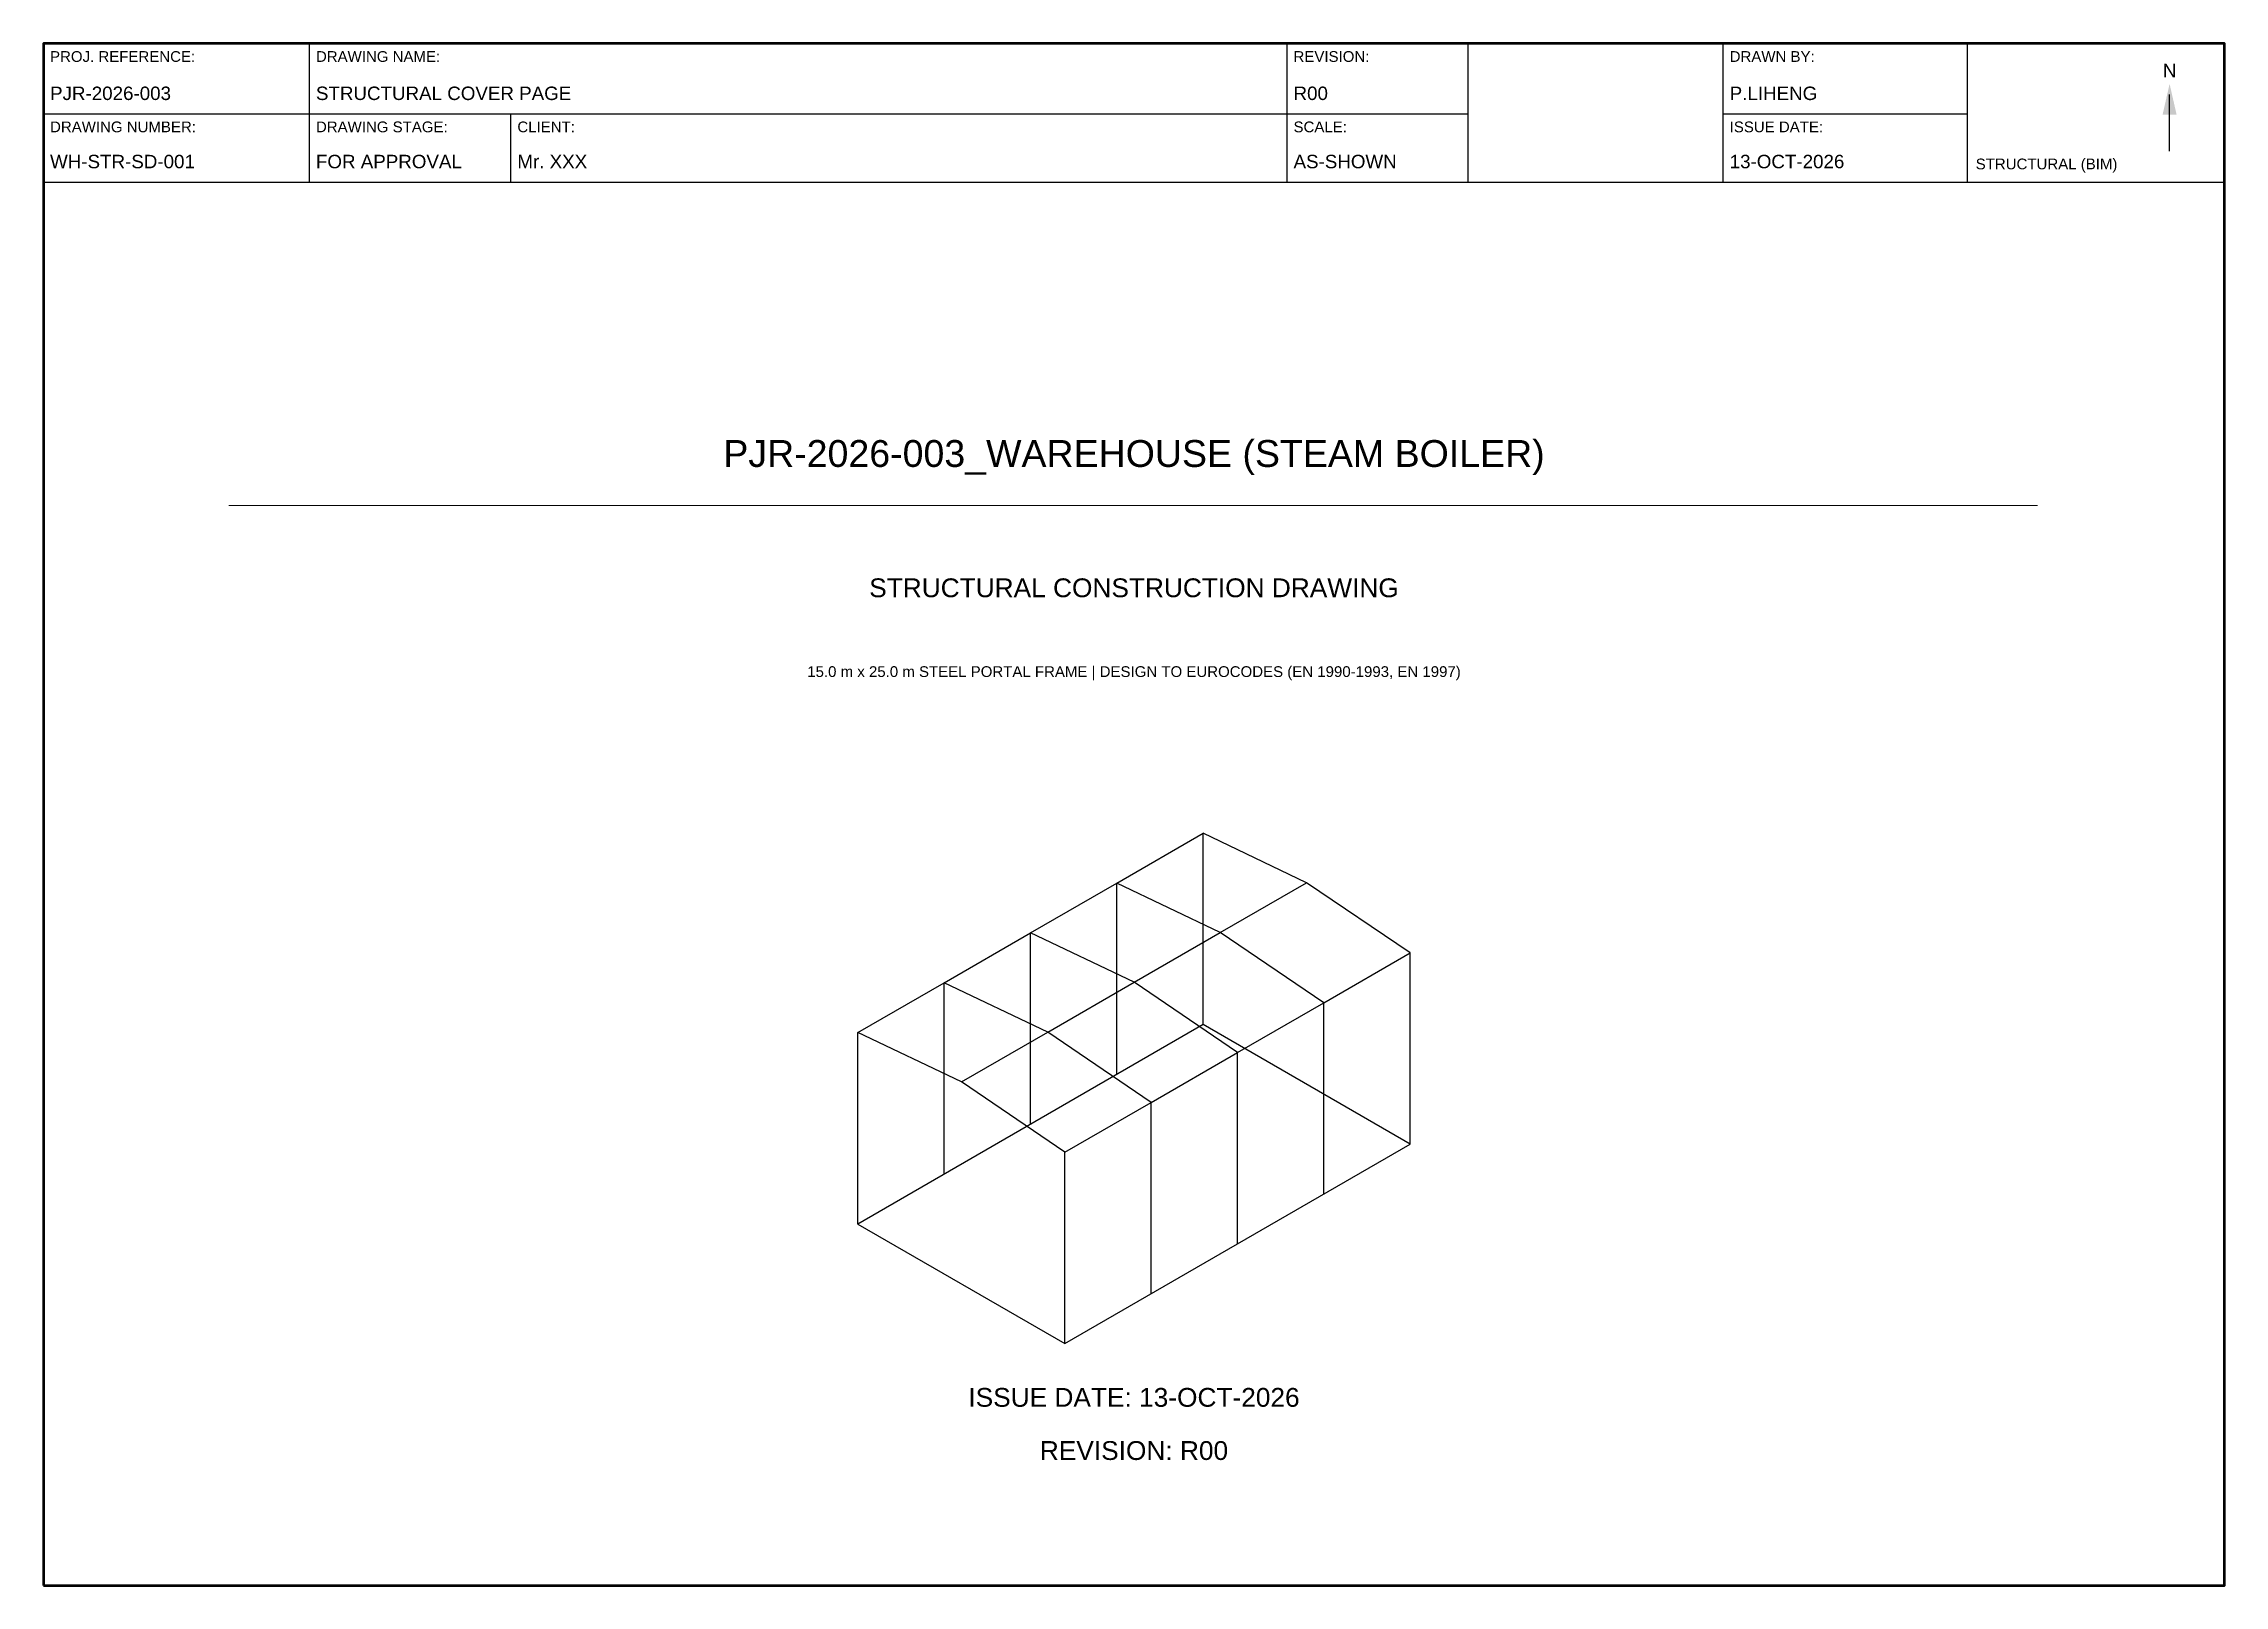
# Model space of a CAD drawing. Header units: millimetres. Extents: x 7 to 413, y 5 to 292.
import ezdxf
from ezdxf.enums import TextEntityAlignment as Align

# ---------------------------------------------------------------- set-up
doc = ezdxf.new("R2010")
doc.units = ezdxf.units.MM
for name, color, linetype, lineweight in [('S-ANNO-LEADER', 7, 'CONTINUOUS', 18), ('S-ANNO-TEXT', 7, 'CONTINUOUS', 18), ('S-TBLK-BORDER', 7, 'CONTINUOUS', 50), ('S-TBLK-LINE', 7, 'CONTINUOUS', 25), ('S-TBLK-TEXT', 7, 'CONTINUOUS', 18), ('S-VIEW-ISO', 7, 'CONTINUOUS', 25)]:
    doc.layers.add(name, color=color, linetype=linetype, lineweight=lineweight)
doc.styles.add('TEXT_2.0', font='arial.ttf')
doc.styles.add('TEXT_2.5', font='arial.ttf')
doc.styles.add('TEXT_3.5', font='arial.ttf')
doc.styles.add('TEXT_5.0', font='arial.ttf')

# ---------------------------------------------------------------- blocks, each defined once
blk = doc.blocks.new('STR_TITLEBLOCK_A3')
at = {"layer": 'S-TBLK-BORDER'}
blk.add_lwpolyline([(7, 5), (413, 5), (413, 292), (7, 292)], close=True, dxfattribs=at)
at = {"layer": 'S-TBLK-LINE'}
for p, q in [((56.5, 266.2), (56.5, 292)), ((238.5, 266.2), (238.5, 292)), ((272.2, 266.2), (272.2, 292)), ((319.7, 266.2), (319.7, 292)), ((365.2, 266.2), (365.2, 292)), ((402.8, 272), (402.8, 282.5)), ((7, 278.9), (272.2, 278.9)), ((94, 266.2), (94, 278.9)), ((319.7, 278.9), (365.2, 278.9)), ((7, 266.2), (413, 266.2))]:
    blk.add_line(p, q, dxfattribs=at)
blk.add_solid([(401.5, 278.8), (404.1, 278.8), (402.8, 284.5)], dxfattribs=at)
at = {"layer": 'S-TBLK-TEXT', "color": 8, "style": 'TEXT_2.0'}
for s, p in [('PROJ. REFERENCE:', (8.2, 288.6)), ('DRAWING NAME:', (57.7, 288.6)), ('REVISION:', (239.7, 288.6)), ('DRAWN BY:', (320.9, 288.6)), ('DRAWING NUMBER:', (8.2, 275.5)), ('DRAWING STAGE:', (57.7, 275.5)), ('CLIENT:', (95.2, 275.5)), ('SCALE:', (239.7, 275.5)), ('ISSUE DATE:', (320.9, 275.5))]:
    blk.add_text(s, height=2, dxfattribs=at).set_placement(p)
at = {"layer": 'S-TBLK-TEXT', "style": 'TEXT_2.5'}
blk.add_text('N', height=2.5, dxfattribs=at).set_placement((402.8, 287), align=Align.MIDDLE_CENTER)
at = {"layer": 'S-TBLK-TEXT', "style": 'TEXT_2.0'}
blk.add_text('STRUCTURAL (BIM)', height=2, dxfattribs=at).set_placement((366.7, 268.6))
at = {"layer": 'S-TBLK-TEXT', "style": 'TEXT_2.5'}
for tag, p in [('PROJ_REFERENCE', (8.2, 281.5)), ('DRAWING_NAME', (57.7, 281.5)), ('REVISION', (239.7, 281.5)), ('DRAWN_BY', (320.9, 281.5)), ('DRAWING_NUMBER', (8.2, 268.8)), ('DRAWING_STAGE', (57.7, 268.8)), ('CLIENT', (95.2, 268.8)), ('SCALE', (239.7, 268.8)), ('ISSUE_DATE', (320.9, 268.8))]:
    blk.add_attdef(tag, p, '', height=2.5, dxfattribs=at)

msp = doc.modelspace()

# ---------------------------------------------------------------- linework, layer by layer
at = {"layer": 'S-ANNO-LEADER'}
msp.add_line((41.5, 206), (378.2, 206), dxfattribs=at)
at = {"layer": 'S-VIEW-ISO'}
for p, q in [((206.79, 135.72), (222.86, 145)), ((222.86, 109.38), (222.86, 145)), ((242.14, 135.81), (222.86, 145)), ((190.72, 126.45), (206.79, 135.72)), ((206.79, 100.1), (206.79, 135.72)), ((226.07, 126.54), (206.79, 135.72)), ((226.07, 126.54), (242.14, 135.81)), ((261.42, 122.73), (242.14, 135.81)), ((174.65, 117.17), (190.72, 126.45)), ((190.72, 90.82), (190.72, 126.45)), ((210, 117.26), (190.72, 126.45)), ((210, 117.26), (226.07, 126.54)), ((245.35, 113.46), (226.07, 126.54)), ((245.35, 113.46), (261.42, 122.73)), ((261.42, 87.11), (261.42, 122.73)), ((158.58, 107.89), (174.65, 117.17)), ((174.65, 81.54), (174.65, 117.17)), ((193.93, 107.98), (174.65, 117.17)), ((193.93, 107.98), (210, 117.26)), ((229.28, 104.18), (210, 117.26)), ((229.28, 104.18), (245.35, 113.46)), ((245.35, 77.83), (245.35, 113.46)), ((222.86, 109.38), (158.58, 72.27)), ((158.58, 72.27), (158.58, 107.89)), ((177.86, 98.71), (158.58, 107.89)), ((177.86, 98.71), (193.93, 107.98)), ((213.21, 94.9), (193.93, 107.98)), ((261.42, 87.11), (222.86, 109.38)), ((213.21, 94.9), (229.28, 104.18)), ((229.28, 68.55), (229.28, 104.18)), ((197.14, 85.62), (177.86, 98.71)), ((197.14, 85.62), (213.21, 94.9)), ((213.21, 59.28), (213.21, 94.9)), ((197.14, 50), (261.42, 87.11)), ((197.14, 50), (197.14, 85.62)), ((158.58, 72.27), (197.14, 50))]:
    msp.add_line(p, q, dxfattribs=at)

# ---------------------------------------------------------------- block references
at = {"layer": 'S-TBLK-LINE'}
msp.add_blockref('STR_TITLEBLOCK_A3', (0, 0), dxfattribs=at).add_auto_attribs({'PROJ_REFERENCE': 'PJR-2026-003', 'DRAWING_NAME': 'STRUCTURAL COVER PAGE', 'REVISION': 'R00', 'DRAWN_BY': 'P.LIHENG', 'DRAWING_NUMBER': 'WH-STR-SD-001', 'DRAWING_STAGE': 'FOR APPROVAL', 'CLIENT': 'Mr. XXX', 'SCALE': 'AS-SHOWN', 'ISSUE_DATE': '13-OCT-2026'})

# ---------------------------------------------------------------- texts
at = {"layer": 'S-ANNO-TEXT'}
for s, height, style, p in [('PJR-2026-003_WAREHOUSE (STEAM BOILER)', 5, 'TEXT_5.0', (210, 215.7)), ('STRUCTURAL CONSTRUCTION DRAWING', 3.5, 'TEXT_3.5', (210, 190.7)), ('15.0 m x 25.0 m STEEL PORTAL FRAME | DESIGN TO EUROCODES (EN 1990-1993, EN 1997)', 2, 'TEXT_2.0', (210, 175.1)), ('ISSUE DATE: 13-OCT-2026', 3.5, 'TEXT_3.5', (210, 40)), ('REVISION: R00', 3.5, 'TEXT_3.5', (210, 30.1))]:
    msp.add_text(s, height=height, dxfattribs=dict(at, style=style)).set_placement(p, align=Align.MIDDLE_CENTER)

doc.saveas('drawing.dxf')
